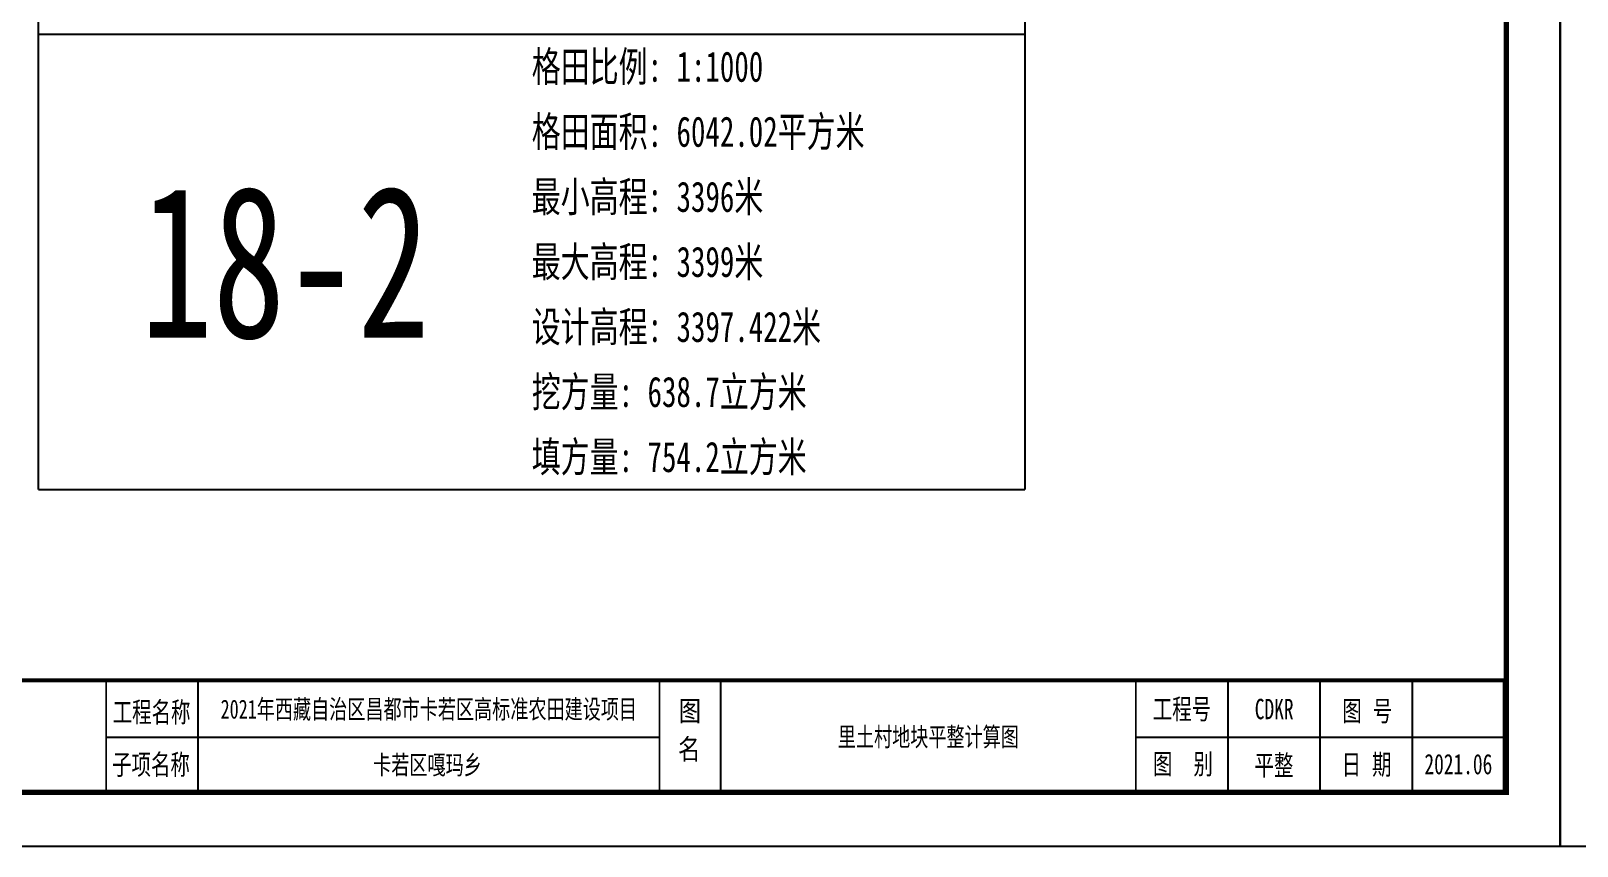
# Model space of a CAD drawing. Extents: x 4283 to 40403, y 1134 to 1764.
# Drawn here: x 16261 to 16464.8, y 1467.1 to 1574.5 of the extents above; entities that cross this region are included whole.
import ezdxf
from ezdxf.enums import TextEntityAlignment as Align

# ---------------------------------------------------------------- set-up
doc = ezdxf.new("R2010")
doc.units = 0
for name, color, linetype in [('PUB_TITLE', 4, 'Continuous'), ('S-MODIFY', 4, 'Continuous'), ('tdz_土方计算图', 7, 'Continuous'), ('华泽绵阳图框', 7, 'Continuous')]:
    doc.layers.add(name, color=color, linetype=linetype)
doc.styles.add('-宋体', font='', dxfattribs={"width": 0.8})
doc.styles.add('GLand', font='')
doc.styles.add('长仿宋', font='', dxfattribs={"width": 0.7, "height": 5})
doc.styles.get('-宋体').set_extended_font_data('SimSun')
doc.styles.get('GLand').set_extended_font_data('FangSong_GB2312')
doc.styles.get('长仿宋').set_extended_font_data('SimSun')

msp = doc.modelspace()

# ---------------------------------------------------------------- linework, layer by layer
msp.add_lwpolyline([(16261.99, 1514.09), (16391.99, 1514.09)])
at = {"layer": 'PUB_TITLE'}
for points in [[(16042.53, 1467.09), (16462.53, 1467.09), (16462.53, 1764.09), (16042.53, 1764.09)], [(16462.53, 1467.09), (16882.53, 1467.09), (16882.53, 1764.09), (16462.53, 1764.09)]]:
    msp.add_lwpolyline(points, close=True, dxfattribs=at)
at = {"layer": 'PUB_TITLE', "color": 7, "const_width": 0.566}
msp.add_lwpolyline([(16455.46, 1474.16), (16455.46, 1756.99)], dxfattribs=at)
at = {"layer": 'PUB_TITLE', "color": 7, "const_width": 0.506}
msp.add_lwpolyline([(16060.21, 1474.16), (16455.23, 1474.16), (16455.24, 1488.92), (16060.21, 1488.92)], close=True, dxfattribs=at)
at = {"layer": 'S-MODIFY'}
for points in [[(16042.53, 1467.09), (16462.53, 1467.09), (16462.53, 1764.09), (16042.53, 1764.09)], [(16462.53, 1467.09), (16882.53, 1467.09), (16882.53, 1764.09), (16462.53, 1764.09)]]:
    msp.add_lwpolyline(points, close=True, dxfattribs=at)
at = {"layer": 'tdz_土方计算图', "linetype": 'Continuous'}
for points in [[(16261.99, 1514.09), (16261.99, 1514.09), (16261.99, 1674.09), (16261.99, 1674.09)], [(16391.99, 1674.09), (16391.99, 1514.09)], [(16261.99, 1574.09), (16391.99, 1574.09)]]:
    msp.add_lwpolyline(points, dxfattribs=at)
at = {"layer": '华泽绵阳图框', "color": 7}
for p, q in [((16283.04, 1474.16), (16283.04, 1488.92)), ((16351.92, 1474.16), (16351.92, 1488.92)), ((16418.78, 1474.08), (16418.78, 1488.84)), ((16430.93, 1474.08), (16430.93, 1488.84)), ((16443.08, 1474.08), (16443.08, 1488.84)), ((16270.89, 1481.46), (16343.82, 1481.46)), ((16406.62, 1481.46), (16455.23, 1481.46))]:
    msp.add_line(p, q, dxfattribs=at)
at = {"layer": '华泽绵阳图框', "color": 7, "const_width": 0.707}
msp.add_lwpolyline([(16060.21, 1474.16), (16455.46, 1474.16), (16455.46, 1756.99), (16060.21, 1756.99)], close=True, dxfattribs=at)
at = {"layer": '华泽绵阳图框', "color": 7, "const_width": 0.506}
msp.add_lwpolyline([(16060.21, 1488.92), (16455.24, 1488.92)], dxfattribs=at)
at = {"layer": '华泽绵阳图框', "color": 7, "const_width": 0.203, "flags": 128}
for points in [[(16270.89, 1474.16), (16270.89, 1488.92)], [(16343.82, 1474.16), (16343.82, 1488.92)], [(16406.62, 1474.08), (16406.62, 1488.84)]]:
    msp.add_lwpolyline(points, dxfattribs=at)

# ---------------------------------------------------------------- texts
at = {"layer": 'tdz_土方计算图', "linetype": 'Continuous', "style": 'GLand', "width": 0.7}
for s, p in [('格田比例: 1:1000', (16326.99, 1569.81)), ('格田面积: 6042.02平方米', (16326.99, 1561.24)), ('最小高程: 3396米', (16326.99, 1552.66)), ('最大高程: 3399米', (16326.99, 1544.09)), ('设计高程: 3397.422米', (16326.99, 1535.52)), ('挖方量: 638.7立方米', (16326.99, 1526.95)), ('填方量: 754.2立方米', (16326.99, 1518.38))]:
    msp.add_text(s, height=4, dxfattribs=at).set_placement(p, align=Align.MIDDLE_LEFT)
at = {"layer": 'tdz_土方计算图', "color": 6, "linetype": 'Continuous', "style": 'GLand', "width": 0.7}
msp.add_text('18-2', height=20, dxfattribs=at).set_placement((16294.49, 1544.09), align=Align.MIDDLE_CENTER)
at = {"layer": '华泽绵阳图框', "style": '长仿宋', "width": 0.7}
for s, height, p in [('工程名称', 2.685, (16271.76, 1483.4)), ('工程号', 2.685, (16408.85, 1483.8)), ('图', 2.69, (16433.83, 1483.55)), ('号', 2.69, (16437.84, 1483.55)), ('子项名称', 2.685, (16271.68, 1476.49)), ('别', 2.69, (16414.21, 1476.56)), ('图', 2.69, (16408.87, 1476.56)), ('日', 2.69, (16433.74, 1476.5)), ('期', 2.69, (16437.75, 1476.5))]:
    msp.add_text(s, height=height, dxfattribs=at).set_placement(p)
for s, height, p in [('2021年西藏自治区昌都市卡若区高标准农田建设项目', 2.5, (16313.43, 1485.19)), ('CDKR', 2.685, (16424.85, 1485.15)), ('里土村地块平整计算图', 2.5, (16379.27, 1481.54)), ('卡若区嘎玛乡', 2.5, (16313.25, 1477.83)), ('平整', 2.685, (16424.82, 1477.79)), ('2021.06', 2.685, (16449.13, 1477.87))]:
    msp.add_text(s, height=height, dxfattribs=at).set_placement(p, align=Align.MIDDLE)
at = {"layer": '华泽绵阳图框', "color": 7, "style": '-宋体', "width": 0.8}
for s, p in [('图', (16346.37, 1483.55)), ('名', (16346.27, 1478.52))]:
    msp.add_text(s, height=2.69, dxfattribs=at).set_placement(p)

doc.saveas('drawing.dxf')
